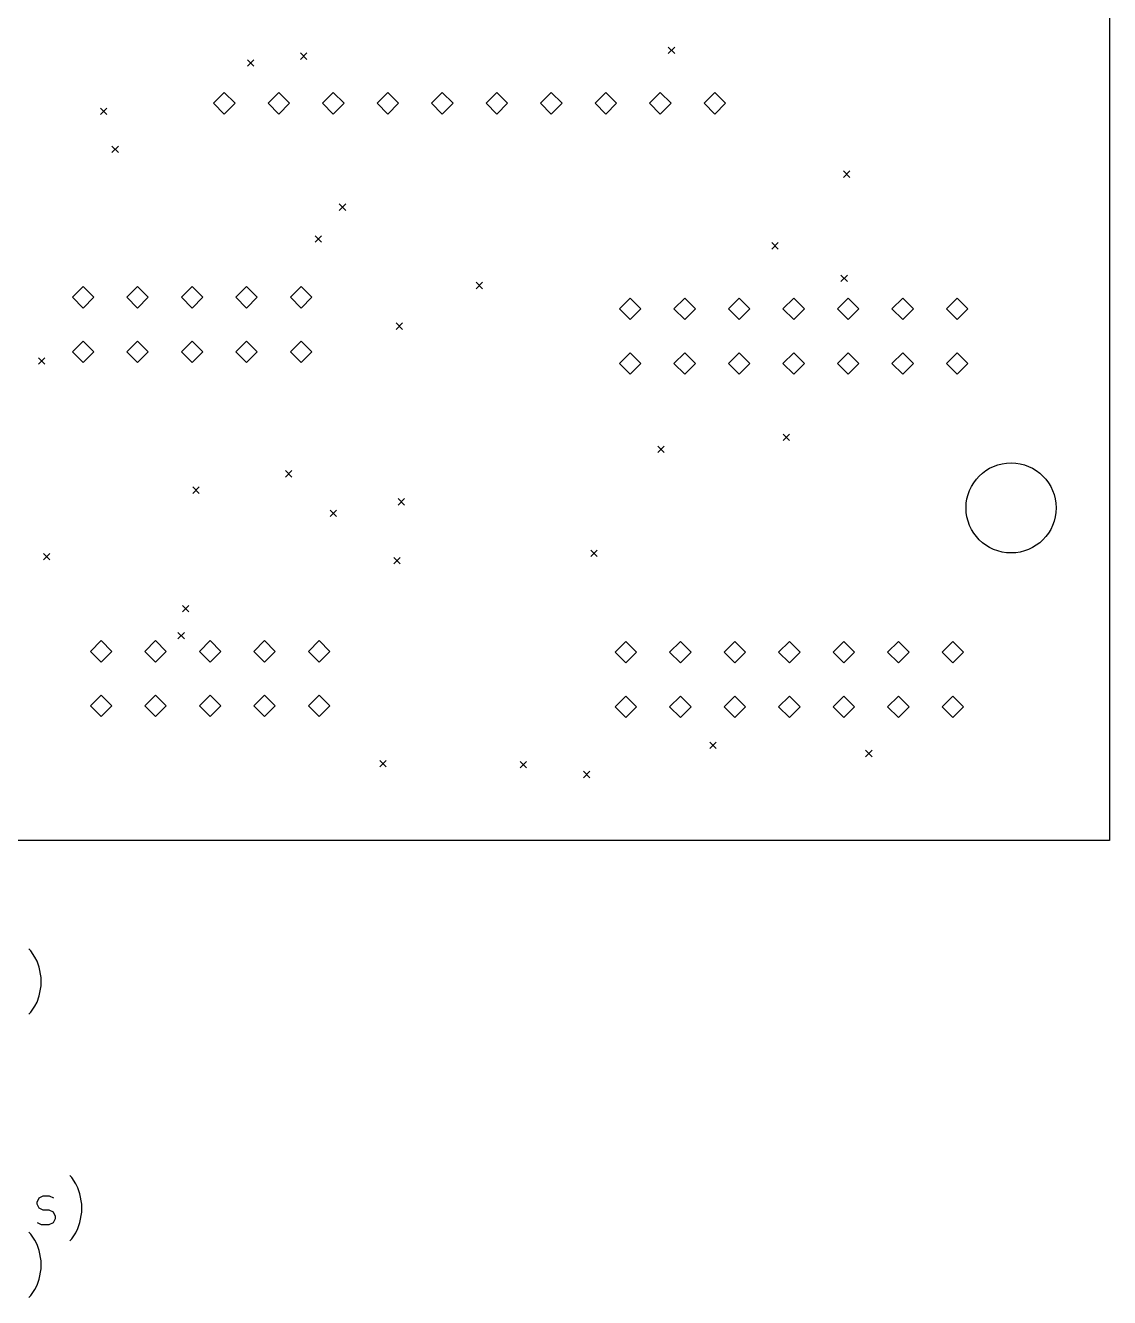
# Model space of a CAD drawing. Extents: x 36 to 137, y -161 to -37.
# Drawn here: x 86.9 to 137.4, y -158.7 to -99.4 of the extents above; entities that cross this region are included whole.
import ezdxf

# ---------------------------------------------------------------- set-up
doc = ezdxf.new("R2010")
doc.units = 0
doc.layers.add('BLACK', color=7, linetype='CONTINUOUS')

msp = doc.modelspace()

# ---------------------------------------------------------------- linework, layer by layer
at = {"layer": 'BLACK', "linetype": 'CONTINUOUS'}
for p, q in [((137.425, -37.375), (137.425, -137.375)), ((99.7089, -100.681), (100.0089, -100.981)), ((100.0089, -100.681), (99.7089, -100.981)), ((116.8564, -100.4033), (117.1564, -100.7033)), ((117.1564, -100.4033), (116.8564, -100.7033)), ((97.2397, -100.9968), (97.5397, -101.2968)), ((97.5397, -100.9968), (97.2397, -101.2968)), ((96.165, -102.525), (95.665, -103.025)), ((96.665, -103.025), (96.165, -102.525)), ((98.705, -102.525), (98.205, -103.025)), ((99.205, -103.025), (98.705, -102.525)), ((101.245, -102.525), (100.745, -103.025)), ((101.745, -103.025), (101.245, -102.525)), ((103.785, -102.525), (103.285, -103.025)), ((104.285, -103.025), (103.785, -102.525)), ((106.325, -102.525), (105.825, -103.025)), ((106.825, -103.025), (106.325, -102.525)), ((108.865, -102.525), (108.365, -103.025)), ((109.365, -103.025), (108.865, -102.525)), ((111.405, -102.525), (110.905, -103.025)), ((111.905, -103.025), (111.405, -102.525)), ((113.945, -102.525), (113.445, -103.025)), ((114.445, -103.025), (113.945, -102.525)), ((116.485, -102.525), (115.985, -103.025)), ((116.985, -103.025), (116.485, -102.525)), ((119.025, -102.525), (118.525, -103.025)), ((119.525, -103.025), (119.025, -102.525)), ((95.665, -103.025), (96.165, -103.525)), ((96.165, -103.525), (96.665, -103.025)), ((98.205, -103.025), (98.705, -103.525)), ((98.705, -103.525), (99.205, -103.025)), ((100.745, -103.025), (101.245, -103.525)), ((101.245, -103.525), (101.745, -103.025)), ((103.285, -103.025), (103.785, -103.525)), ((103.785, -103.525), (104.285, -103.025)), ((105.825, -103.025), (106.325, -103.525)), ((106.325, -103.525), (106.825, -103.025)), ((108.365, -103.025), (108.865, -103.525)), ((108.865, -103.525), (109.365, -103.025)), ((110.905, -103.025), (111.405, -103.525)), ((111.405, -103.525), (111.905, -103.025)), ((113.445, -103.025), (113.945, -103.525)), ((113.945, -103.525), (114.445, -103.025)), ((115.985, -103.025), (116.485, -103.525)), ((116.485, -103.525), (116.985, -103.025)), ((118.525, -103.025), (119.025, -103.525)), ((119.025, -103.525), (119.525, -103.025)), ((90.3898, -103.2493), (90.6898, -103.5493)), ((90.6898, -103.2493), (90.3898, -103.5493)), ((90.9257, -105.0188), (91.2257, -105.3188)), ((91.2257, -105.0188), (90.9257, -105.3188)), ((125.017, -106.1779), (125.317, -106.4779)), ((125.317, -106.1779), (125.017, -106.4779)), ((101.5239, -107.7141), (101.8239, -108.0141)), ((101.8239, -107.7141), (101.5239, -108.0141)), ((100.402, -109.1963), (100.702, -109.4963)), ((100.702, -109.1963), (100.402, -109.4963)), ((121.6763, -109.5186), (121.9763, -109.8186)), ((121.9763, -109.5186), (121.6763, -109.8186)), ((107.9051, -111.3657), (108.2051, -111.6657)), ((108.2051, -111.3657), (107.9051, -111.6657)), ((124.9034, -111.0272), (125.2034, -111.3272)), ((125.2034, -111.0272), (124.9034, -111.3272)), ((89.582, -111.566), (89.082, -112.066)), ((90.082, -112.066), (89.582, -111.566)), ((92.122, -111.566), (91.622, -112.066)), ((92.622, -112.066), (92.122, -111.566)), ((94.662, -111.566), (94.162, -112.066)), ((95.162, -112.066), (94.662, -111.566)), ((97.202, -111.566), (96.702, -112.066)), ((97.702, -112.066), (97.202, -111.566)), ((99.742, -111.566), (99.242, -112.066)), ((100.242, -112.066), (99.742, -111.566)), ((89.082, -112.066), (89.582, -112.566)), ((89.582, -112.566), (90.082, -112.066)), ((91.622, -112.066), (92.122, -112.566)), ((92.122, -112.566), (92.622, -112.066)), ((94.162, -112.066), (94.662, -112.566)), ((94.662, -112.566), (95.162, -112.066)), ((96.702, -112.066), (97.202, -112.566)), ((97.202, -112.566), (97.702, -112.066)), ((99.242, -112.066), (99.742, -112.566)), ((99.742, -112.566), (100.242, -112.066)), ((115.082, -112.106), (114.582, -112.606)), ((114.582, -112.606), (115.082, -113.106)), ((115.582, -112.606), (115.082, -112.106)), ((115.082, -113.106), (115.582, -112.606)), ((117.622, -112.106), (117.122, -112.606)), ((117.122, -112.606), (117.622, -113.106)), ((118.122, -112.606), (117.622, -112.106)), ((117.622, -113.106), (118.122, -112.606)), ((120.162, -112.106), (119.662, -112.606)), ((119.662, -112.606), (120.162, -113.106)), ((120.662, -112.606), (120.162, -112.106)), ((120.162, -113.106), (120.662, -112.606)), ((122.702, -112.106), (122.202, -112.606)), ((122.202, -112.606), (122.702, -113.106)), ((123.202, -112.606), (122.702, -112.106)), ((122.702, -113.106), (123.202, -112.606)), ((125.242, -112.106), (124.742, -112.606)), ((124.742, -112.606), (125.242, -113.106)), ((125.742, -112.606), (125.242, -112.106)), ((125.242, -113.106), (125.742, -112.606)), ((127.782, -112.106), (127.282, -112.606)), ((127.282, -112.606), (127.782, -113.106)), ((128.282, -112.606), (127.782, -112.106)), ((127.782, -113.106), (128.282, -112.606)), ((130.322, -112.106), (129.822, -112.606)), ((129.822, -112.606), (130.322, -113.106)), ((130.822, -112.606), (130.322, -112.106)), ((130.322, -113.106), (130.822, -112.606)), ((104.1745, -113.2614), (104.4745, -113.5614)), ((104.4745, -113.2614), (104.1745, -113.5614)), ((89.582, -114.106), (89.082, -114.606)), ((90.082, -114.606), (89.582, -114.106)), ((92.122, -114.106), (91.622, -114.606)), ((92.622, -114.606), (92.122, -114.106)), ((94.662, -114.106), (94.162, -114.606)), ((95.162, -114.606), (94.662, -114.106)), ((97.202, -114.106), (96.702, -114.606)), ((97.702, -114.606), (97.202, -114.106)), ((99.742, -114.106), (99.242, -114.606)), ((100.242, -114.606), (99.742, -114.106)), ((87.5, -114.8871), (87.8, -115.1871)), ((87.8, -114.8871), (87.5, -115.1871)), ((89.082, -114.606), (89.582, -115.106)), ((89.582, -115.106), (90.082, -114.606)), ((91.622, -114.606), (92.122, -115.106)), ((92.122, -115.106), (92.622, -114.606)), ((94.162, -114.606), (94.662, -115.106)), ((94.662, -115.106), (95.162, -114.606)), ((96.702, -114.606), (97.202, -115.106)), ((97.202, -115.106), (97.702, -114.606)), ((99.242, -114.606), (99.742, -115.106)), ((99.742, -115.106), (100.242, -114.606)), ((115.082, -114.646), (114.582, -115.146)), ((115.582, -115.146), (115.082, -114.646)), ((117.622, -114.646), (117.122, -115.146)), ((118.122, -115.146), (117.622, -114.646)), ((120.162, -114.646), (119.662, -115.146)), ((120.662, -115.146), (120.162, -114.646)), ((122.702, -114.646), (122.202, -115.146)), ((123.202, -115.146), (122.702, -114.646)), ((125.242, -114.646), (124.742, -115.146)), ((125.742, -115.146), (125.242, -114.646)), ((127.782, -114.646), (127.282, -115.146)), ((128.282, -115.146), (127.782, -114.646)), ((130.322, -114.646), (129.822, -115.146)), ((130.822, -115.146), (130.322, -114.646)), ((114.582, -115.146), (115.082, -115.646)), ((115.082, -115.646), (115.582, -115.146)), ((117.122, -115.146), (117.622, -115.646)), ((117.622, -115.646), (118.122, -115.146)), ((119.662, -115.146), (120.162, -115.646)), ((120.162, -115.646), (120.662, -115.146)), ((122.202, -115.146), (122.702, -115.646)), ((122.702, -115.646), (123.202, -115.146)), ((124.742, -115.146), (125.242, -115.646)), ((125.242, -115.646), (125.742, -115.146)), ((127.282, -115.146), (127.782, -115.646)), ((127.782, -115.646), (128.282, -115.146)), ((129.822, -115.146), (130.322, -115.646)), ((130.322, -115.646), (130.822, -115.146)), ((122.2105, -118.4409), (122.5105, -118.7409)), ((122.5105, -118.4409), (122.2105, -118.7409)), ((116.3733, -119.0008), (116.6733, -119.3008)), ((116.6733, -119.0008), (116.3733, -119.3008)), ((99.0116, -120.1394), (99.3116, -120.4394)), ((99.3116, -120.1394), (99.0116, -120.4394)), ((94.6949, -120.9014), (94.9949, -121.2014)), ((94.9949, -120.9014), (94.6949, -121.2014)), ((104.2647, -121.4459), (104.5647, -121.7459)), ((104.5647, -121.4459), (104.2647, -121.7459)), ((101.0951, -121.9841), (101.3951, -122.2841)), ((101.3951, -121.9841), (101.0951, -122.2841)), ((113.2425, -123.8466), (113.5425, -124.1466)), ((113.5425, -123.8466), (113.2425, -124.1466)), ((87.7359, -124.0066), (88.0359, -124.3066)), ((88.0359, -124.0066), (87.7359, -124.3066)), ((104.0598, -124.188), (104.3598, -124.488)), ((104.3598, -124.188), (104.0598, -124.488)), ((94.2186, -126.4269), (94.5186, -126.7269)), ((94.5186, -126.4269), (94.2186, -126.7269)), ((94.0025, -127.679), (94.3025, -127.979)), ((94.3025, -127.679), (94.0025, -127.979)), ((90.422, -128.066), (89.922, -128.566)), ((89.922, -128.566), (90.422, -129.066)), ((90.922, -128.566), (90.422, -128.066)), ((90.422, -129.066), (90.922, -128.566)), ((92.962, -128.066), (92.462, -128.566)), ((92.462, -128.566), (92.962, -129.066)), ((93.462, -128.566), (92.962, -128.066)), ((92.962, -129.066), (93.462, -128.566)), ((95.502, -128.066), (95.002, -128.566)), ((95.002, -128.566), (95.502, -129.066)), ((96.002, -128.566), (95.502, -128.066)), ((95.502, -129.066), (96.002, -128.566)), ((98.042, -128.066), (97.542, -128.566)), ((97.542, -128.566), (98.042, -129.066)), ((98.542, -128.566), (98.042, -128.066)), ((98.042, -129.066), (98.542, -128.566)), ((100.582, -128.066), (100.082, -128.566)), ((100.082, -128.566), (100.582, -129.066)), ((101.082, -128.566), (100.582, -128.066)), ((100.582, -129.066), (101.082, -128.566)), ((114.882, -128.106), (114.382, -128.606)), ((114.382, -128.606), (114.882, -129.106)), ((115.382, -128.606), (114.882, -128.106)), ((114.882, -129.106), (115.382, -128.606)), ((117.422, -128.106), (116.922, -128.606)), ((116.922, -128.606), (117.422, -129.106)), ((117.922, -128.606), (117.422, -128.106)), ((117.422, -129.106), (117.922, -128.606)), ((119.962, -128.106), (119.462, -128.606)), ((119.462, -128.606), (119.962, -129.106)), ((120.462, -128.606), (119.962, -128.106)), ((119.962, -129.106), (120.462, -128.606)), ((122.502, -128.106), (122.002, -128.606)), ((122.002, -128.606), (122.502, -129.106)), ((123.002, -128.606), (122.502, -128.106)), ((122.502, -129.106), (123.002, -128.606)), ((125.042, -128.106), (124.542, -128.606)), ((124.542, -128.606), (125.042, -129.106)), ((125.542, -128.606), (125.042, -128.106)), ((125.042, -129.106), (125.542, -128.606)), ((127.582, -128.106), (127.082, -128.606)), ((127.082, -128.606), (127.582, -129.106)), ((128.082, -128.606), (127.582, -128.106)), ((127.582, -129.106), (128.082, -128.606)), ((130.122, -128.106), (129.622, -128.606)), ((129.622, -128.606), (130.122, -129.106)), ((130.622, -128.606), (130.122, -128.106)), ((130.122, -129.106), (130.622, -128.606)), ((90.422, -130.606), (89.922, -131.106)), ((90.922, -131.106), (90.422, -130.606)), ((92.962, -130.606), (92.462, -131.106)), ((93.462, -131.106), (92.962, -130.606)), ((95.502, -130.606), (95.002, -131.106)), ((96.002, -131.106), (95.502, -130.606)), ((98.042, -130.606), (97.542, -131.106)), ((98.542, -131.106), (98.042, -130.606)), ((100.582, -130.606), (100.082, -131.106)), ((101.082, -131.106), (100.582, -130.606)), ((114.882, -130.646), (114.382, -131.146)), ((115.382, -131.146), (114.882, -130.646)), ((117.422, -130.646), (116.922, -131.146)), ((117.922, -131.146), (117.422, -130.646)), ((119.962, -130.646), (119.462, -131.146)), ((120.462, -131.146), (119.962, -130.646)), ((122.502, -130.646), (122.002, -131.146)), ((123.002, -131.146), (122.502, -130.646)), ((125.042, -130.646), (124.542, -131.146)), ((125.542, -131.146), (125.042, -130.646)), ((127.582, -130.646), (127.082, -131.146)), ((128.082, -131.146), (127.582, -130.646)), ((130.122, -130.646), (129.622, -131.146)), ((130.622, -131.146), (130.122, -130.646)), ((89.922, -131.106), (90.422, -131.606)), ((90.422, -131.606), (90.922, -131.106)), ((92.462, -131.106), (92.962, -131.606)), ((92.962, -131.606), (93.462, -131.106)), ((95.002, -131.106), (95.502, -131.606)), ((95.502, -131.606), (96.002, -131.106)), ((97.542, -131.106), (98.042, -131.606)), ((98.042, -131.606), (98.542, -131.106)), ((100.082, -131.106), (100.582, -131.606)), ((100.582, -131.606), (101.082, -131.106)), ((114.382, -131.146), (114.882, -131.646)), ((114.882, -131.646), (115.382, -131.146)), ((116.922, -131.146), (117.422, -131.646)), ((117.422, -131.646), (117.922, -131.146)), ((119.462, -131.146), (119.962, -131.646)), ((119.962, -131.646), (120.462, -131.146)), ((122.002, -131.146), (122.502, -131.646)), ((122.502, -131.646), (123.002, -131.146)), ((124.542, -131.146), (125.042, -131.646)), ((125.042, -131.646), (125.542, -131.146)), ((127.082, -131.146), (127.582, -131.646)), ((127.582, -131.646), (128.082, -131.146)), ((129.622, -131.146), (130.122, -131.646)), ((130.122, -131.646), (130.622, -131.146)), ((118.7953, -132.7933), (119.0953, -133.0933)), ((119.0953, -132.7933), (118.7953, -133.0933)), ((126.057, -133.1744), (126.357, -133.4744)), ((126.357, -133.1744), (126.057, -133.4744)), ((103.4099, -133.6425), (103.7099, -133.9425)), ((103.7099, -133.6425), (103.4099, -133.9425)), ((109.954, -133.6981), (110.254, -133.9981)), ((110.254, -133.6981), (109.954, -133.9981)), ((112.9011, -134.1505), (113.2011, -134.4505)), ((113.2011, -134.1505), (112.9011, -134.4505)), ((137.425, -137.375), (37.425, -137.375)), ((87.15063, -142.524361), (87.055392, -142.429123)), ((87.341106, -142.810076), (87.15063, -142.524361)), ((87.436344, -143.000552), (87.341106, -142.810076)), ((87.531582, -143.286266), (87.436344, -143.000552)), ((87.62682, -143.762457), (87.531582, -143.286266)), ((87.62682, -144.143409), (87.62682, -143.762457)), ((87.436344, -144.905314), (87.531582, -144.6196)), ((87.531582, -144.6196), (87.62682, -144.143409)), ((87.15063, -145.381504), (87.341106, -145.09579)), ((87.341106, -145.09579), (87.436344, -144.905314)), ((87.055392, -145.476742), (87.15063, -145.381504)), ((89.055392, -153.084361), (88.960154, -152.989123)), ((89.245868, -153.370076), (89.055392, -153.084361)), ((89.341106, -153.560552), (89.245868, -153.370076)), ((87.436344, -154.227219), (87.531582, -154.036742)), ((87.531582, -154.036742), (87.722058, -153.941504)), ((87.722058, -153.941504), (88.007772, -153.941504)), ((88.007772, -153.941504), (88.198249, -154.036742)), ((89.436344, -153.846266), (89.341106, -153.560552)), ((89.531582, -154.322457), (89.436344, -153.846266)), ((87.436344, -154.322457), (87.436344, -154.227219)), ((87.531582, -154.512933), (87.436344, -154.322457)), ((87.722058, -154.608171), (87.531582, -154.512933)), ((88.007772, -154.608171), (87.722058, -154.608171)), ((88.198249, -154.703409), (88.007772, -154.608171)), ((88.293487, -154.893885), (88.198249, -154.703409)), ((89.436344, -155.1796), (89.531582, -154.703409)), ((89.531582, -154.703409), (89.531582, -154.322457)), ((87.436344, -155.1796), (87.62682, -155.274838)), ((87.62682, -155.274838), (88.007772, -155.274838)), ((88.007772, -155.274838), (88.198249, -155.1796)), ((88.198249, -155.1796), (88.293487, -154.989123)), ((88.293487, -154.989123), (88.293487, -154.893885)), ((89.341106, -155.465314), (89.436344, -155.1796)), ((87.15063, -155.724361), (87.055392, -155.629123)), ((87.341106, -156.010076), (87.15063, -155.724361)), ((89.055392, -155.941504), (89.245868, -155.65579)), ((89.245868, -155.65579), (89.341106, -155.465314)), ((87.436344, -156.200552), (87.341106, -156.010076)), ((87.531582, -156.486266), (87.436344, -156.200552)), ((87.62682, -156.962457), (87.531582, -156.486266)), ((88.960154, -156.036742), (89.055392, -155.941504)), ((87.62682, -157.343409), (87.62682, -156.962457)), ((87.531582, -157.8196), (87.62682, -157.343409)), ((87.341106, -158.29579), (87.436344, -158.105314)), ((87.436344, -158.105314), (87.531582, -157.8196)), ((87.055392, -158.676742), (87.15063, -158.581504)), ((87.15063, -158.581504), (87.341106, -158.29579))]:
    msp.add_line(p, q, dxfattribs=at)
at = {"layer": 'BLACK'}
msp.add_circle((132.836251, -121.879339), 2.1, dxfattribs=at)

doc.saveas('drawing.dxf')
